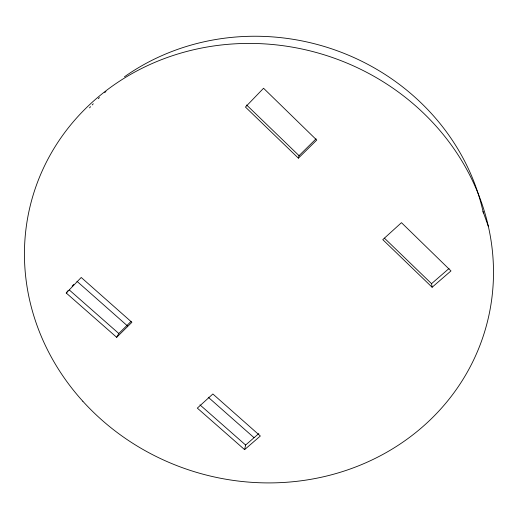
<?xml version="1.0" encoding="UTF-8"?>
<svg xmlns="http://www.w3.org/2000/svg" width="519" height="519" viewBox="0 0 519 519"><rect width="100%" height="100%" fill="white"/><g stroke="black" fill="none" stroke-linecap="round" stroke-linejoin="round"><path stroke-width="0.78" d="M244.605 449.636L260.343 436.005L212.868 393.992L197.324 408.116L244.605 449.636L245.623 445.03L258.832 433.56M298.386 158.159L316.726 140.078L263.555 88.256L245.442 107.05L298.386 158.159L299.035 155.655L316.071 138.839M67.97 290.711L66.237 293.027L116.671 337.305L118.806 333.503L131.106 321.365M72.141 286.125L73.789 284.412M66.237 293.027L81.224 277.477L131.878 322.312L116.671 337.305M432.119 287.254L382.788 239.635L401.466 222.67L450.979 270.924L432.119 287.254L431.549 283.679L449.026 268.511M69.436 290.089L118.806 333.503M199.958 404.872L245.623 445.03M76.981 281.311L127.512 325.938M208.236 397.23L253.979 437.634M246.603 104.994L299.035 155.655M384.404 238.13L431.549 283.679M483.02 211.441L488.373 226.498M89.534 107.855A225.739 210.409 16.3 0 1 90.591 106.687M92.194 104.948A225.739 210.409 16.3 0 1 93.277 103.794M98.299 98.662A225.739 210.409 16.3 0 1 99.44 97.54M104.734 92.583A225.739 210.409 16.3 0 1 105.941 91.5M124.437 76.812A225.739 210.409 16.3 0 1 483.371 213.024M82.826 401.245A235.86 218.311 16.3 0 0 481.139 342.164A235.86 218.311 16.3 0 0 212.946 46.081A235.86 218.311 16.3 0 0 82.826 401.245"/></g></svg>
